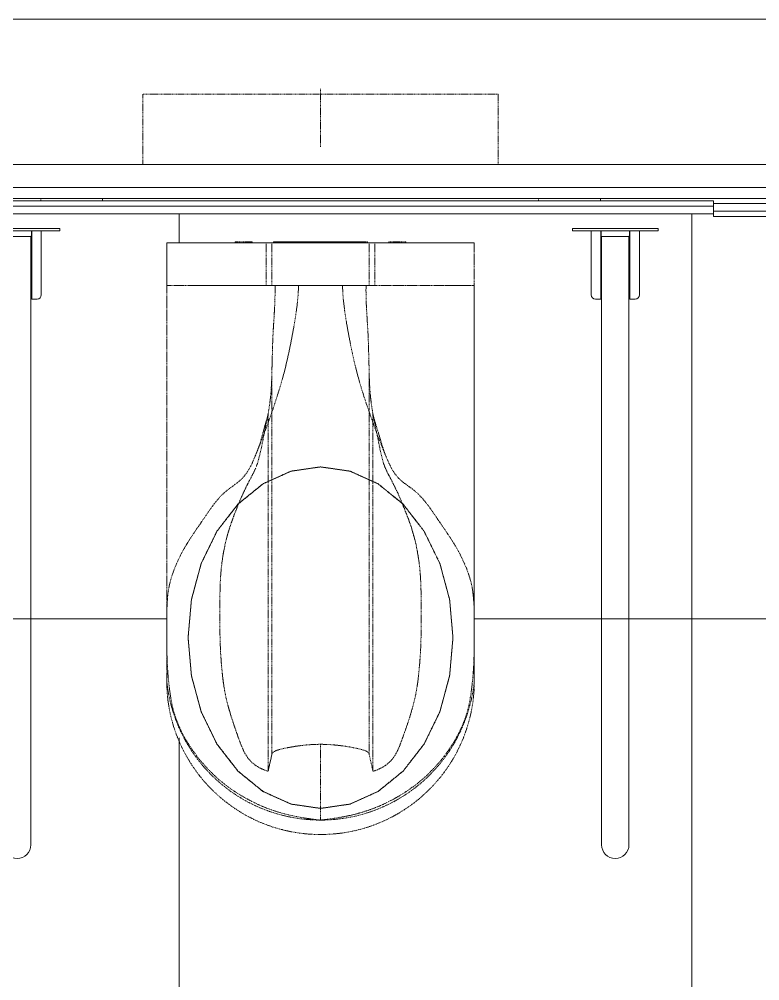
# Model space of a CAD drawing. Header units: millimetres. Extents: x -12447 to 83753, y -46415 to 46712.
# Drawn here: x 11932 to 12799, y 14674 to 15800 of the extents above; entities that cross this region are included whole.
import ezdxf

# ---------------------------------------------------------------- set-up
doc = ezdxf.new("R2010")
doc.units = ezdxf.units.MM
doc.linetypes.add('200_ШТРИХ_ш1п0_6_', pattern=[1.6, 1, -0.6])
for name, color, linetype, lineweight in [('Обобщенные модели', 7, 'Continuous', 18), ('Перекрытие штриховка', 7, 'Continuous', 18), ('Сантехника', 7, 'Continuous', 18), ('Стены отделка', 7, 'Continuous', 30), ('Стены штриховка', 7, 'Continuous', 9)]:
    doc.layers.add(name, color=color, linetype=linetype, lineweight=lineweight)

# ---------------------------------------------------------------- blocks, each defined once
blk = doc.blocks.new('132_МГН_Поручень для унитаза_тип откидной - ПР 1Р-628968-План полов 1-го этажа')
at = {"layer": 'Обобщенные модели'}
for p, q in [((-16, 722), (-16, 9.5)), ((16, 9.5), (16, 722)), ((-23.2, 83), (-17, 83)), ((-17, 83), (-17, 3)), ((17, 83), (23.2, 83)), ((17, 3), (17, 83)), ((-28.2, 3), (-28.2, 78)), ((28.2, 78), (28.2, 3)), ((-50, 3), (-50, 0)), ((50, 3), (-50, 3)), ((-17, 3), (-28.2, 3)), ((-16, 9.5), (-16.6, 8.9)), ((-16.6, 8.9), (-16.6, 4.2)), ((16, 9.5), (-16, 9.5)), ((16, 9.5), (16.6, 8.9)), ((16.6, 8.9), (16.6, 4.2)), ((28.2, 3), (17, 3)), ((50, 0), (50, 3)), ((-50, 0), (50, 0))]:
    blk.add_line(p, q, dxfattribs=at)
for centre, radius, start, end in [((0, 722), 16, 90, 180), ((0, 722), 16, 0, 90), ((-23.2, 78), 5, 90, 180), ((23.2, 78), 5, 0, 90), ((-15.3, 4.2), 1.24, 180, 270), ((15.3, 4.2), 1.24, 270, 360)]:
    blk.add_arc(centre, radius, start, end, dxfattribs=at)
blk = doc.blocks.new('SND_Унитаз_Jika_Olymp_с_инсталяцией - Унитаз_ выпуск прямой_ установка на пол_693х360х360_ PN30_12_ ХВ резьба HP DN15_ К гл_ кон П DN100-701491-План полов 1-го этажа')
at = {"layer": 'Сантехника', "linetype": '200_ШТРИХ_ш1п0_6_'}
for p, q in [((0, -61.7), (0, 6.3)), ((-208, 0), (-208, -82.1)), ((208, 0), (-208, 0)), ((208, -82.1), (208, 0)), ((-327.5, -125), (-327.5, -122.1)), ((-255, -122.1), (-255, -125)), ((255, -125), (255, -122.1)), ((327.5, -122.1), (327.5, -125)), ((-180, -174), (-180, -687.1)), ((180, -174), (-180, -174)), ((-180, -174), (180, -174)), ((-180, -224), (-180, -174)), ((-100, -173), (-100, -174)), ((-80, -173), (-100, -173)), ((-80, -173), (-100, -173)), ((-80, -174), (-80, -173)), ((-55, -173), (-55, -174)), ((55, -173), (-55, -173)), ((-53.1, -173), (-55, -173)), ((55, -173), (53.1, -173)), ((55, -174), (55, -173)), ((80, -173), (80, -174)), ((100, -173), (80, -173)), ((100, -173), (80, -173)), ((100, -174), (100, -173)), ((180, -687.1), (180, -174)), ((180, -174), (180, -224)), ((180, -224), (-180, -224))]:
    blk.add_line(p, q, dxfattribs=at)
at = {"layer": 'Сантехника', "color": 251, "linetype": '200_ШТРИХ_ш1п0_6_', "true_color": 0x666666}
for p, q in [((-327.5, -125), (-327.5, -122.1)), ((327.5, -125), (327.5, -122.1)), ((53.1, -173), (-53.1, -173)), ((-180, -687.1), (-180, -224)), ((180, -224), (180, -687.1)), ((-61.3, -375.6), (-61.3, -374.1)), ((61.3, -375.6), (61.3, -374.1)), ((0, -436.5), (34.5, -441.5)), ((-61.3, -455.4), (-61.3, -453.6)), ((-61.3, -622.9), (-61.3, -456.3)), ((-57, -773.7), (-57, -451.7)), ((57, -451.7), (57, -773.7)), ((61.3, -456.3), (61.3, -453.6)), ((61.3, -792.9), (61.3, -457.2)), ((96.6, -480.1), (121.2, -511.8)), ((121.2, -511.8), (139.7, -549.7)), ((-61.3, -792.9), (-61.3, -623.8)), ((0, -836.5), (0, -761.4)), ((57, -773.7), (59.2, -783.4)), ((59.2, -783.4), (61.3, -792.9))]:
    blk.add_line(p, q, dxfattribs=at)
at = {"layer": 'Сантехника', "color": 253, "linetype": '200_ШТРИХ_ш1п0_6_', "true_color": 0xa3a3a3}
for p, q in [((-327.5, -125), (327.5, -125)), ((-180, -224), (-180, -174)), ((-180, -174), (180, -174)), ((-100, -174), (-80, -174)), ((-100, -174), (-80, -174)), ((-61.3, -174), (-63.7, -174)), ((-63.7, -174), (-63.7, -224)), ((-57, -174), (-61.3, -174)), ((-53.5, -174), (-57, -174)), ((-57, -174), (-57, -224)), ((-55, -174), (-53.1, -174)), ((-55, -174), (55, -174)), ((53.1, -174), (55, -174)), ((57, -174), (53.5, -174)), ((61.3, -174), (57, -174)), ((57, -174), (57, -224)), ((63.7, -174), (61.3, -174)), ((63.7, -174), (63.7, -224)), ((80, -174), (100, -174)), ((80, -174), (100, -174)), ((180, -174), (180, -224)), ((-63.7, -224), (-61.3, -224)), ((-61.3, -224), (-57, -224)), ((-57, -224), (-53.6, -224)), ((-53.3, -224), (-25.8, -224)), ((25.8, -224), (-25.8, -224)), ((53.3, -224), (25.8, -224)), ((53.6, -224), (57, -224)), ((57, -224), (61.3, -224)), ((61.3, -224), (63.7, -224)), ((57, -330.9), (57, -368.5)), ((-57, -451.7), (-57, -348.1)), ((57, -368.7), (57, -451.7)), ((-61.3, -453.6), (-61.3, -375.6)), ((61.3, -453.6), (61.3, -375.6))]:
    blk.add_line(p, q, dxfattribs=at)
at = {"layer": 'Сантехника', "color": 9, "linetype": '200_ШТРИХ_ш1п0_6_', "true_color": 0xc7c7c7}
for p, q in [((-28.5, -174), (-53.5, -174)), ((-53.1, -174), (-47.6, -174)), ((-47.6, -174), (-14.2, -174)), ((-14.8, -174), (-27.6, -174)), ((0, -174), (-14.2, -174)), ((-14.2, -174), (47.6, -174)), ((14.2, -174), (0, -174)), ((27.6, -174), (14.8, -174)), ((40.3, -174), (28.5, -174)), ((49.4, -174), (40.3, -174)), ((47.6, -174), (53.1, -174)), ((53.5, -174), (49.4, -174)), ((-53.6, -224), (14.8, -224)), ((-48, -224), (-53.3, -224)), ((-37.8, -224), (-46.9, -224)), ((-26.5, -224), (-36.8, -224)), ((0, -224), (-25.8, -224)), ((13.6, -224), (0, -224)), ((25.8, -224), (13.6, -224)), ((14.8, -224), (53.6, -224)), ((36.8, -224), (26.5, -224)), ((46.9, -224), (37.8, -224)), ((53.3, -224), (48, -224)), ((-57, -348.1), (-57, -330.9))]:
    blk.add_line(p, q, dxfattribs=at)
at = {"layer": 'Сантехника', "color": 254, "linetype": '200_ШТРИХ_ш1п0_6_', "true_color": 0xdddddd}
blk.add_line((0, -850.2), (0, -836.5), dxfattribs=at)
at = {"layer": 'Сантехника', "linetype": '200_ШТРИХ_ш1п0_6_', "flags": 128}
for points in [[(-61.7, -376.2), (-71.7, -411.6), (-75, -420.3)], [(75, -420.3), (62.3, -378.9), (61.7, -376.2)], [(0, -836.5), (-34.5, -831.5), (-67.3, -816.7), (-96.6, -792.9), (-121.2, -761.2), (-139.7, -723.3), (-151.1, -681), (-155, -636.5), (-151.1, -592), (-139.7, -549.7), (-121.2, -511.8), (-96.6, -480.1), (-67.3, -456.3), (-34.5, -441.5), (0, -436.5)], [(0, -436.5), (34.5, -441.5), (67.3, -456.3), (96.6, -480.1), (121.2, -511.8), (139.7, -549.7), (151.1, -592), (155, -636.5), (151.1, -681), (139.7, -723.3), (121.2, -761.2), (96.6, -792.9), (67.3, -816.7), (34.5, -831.5), (0, -836.5)]]:
    blk.add_lwpolyline(points, dxfattribs=at)
at = {"layer": 'Сантехника', "color": 251, "linetype": '200_ШТРИХ_ш1п0_6_', "true_color": 0x666666, "flags": 128}
for points in [[(0, -436.5), (-34.5, -441.5), (-67.3, -456.3), (-96.6, -480.1), (-121.2, -511.8), (-139.7, -549.7), (-151.1, -592), (-155, -636.5), (-151.1, -681), (-139.7, -723.3), (-121.2, -761.2)], [(-96.6, -480.1), (-67.3, -456.3), (-34.5, -441.5), (0, -436.5)], [(67.3, -456.3), (34.5, -441.5), (0, -436.5)], [(34.5, -441.5), (67.3, -456.3), (96.6, -480.1)], [(155, -636.5), (151.1, -592), (139.7, -549.7), (121.2, -511.8), (96.6, -480.1), (67.3, -456.3)], [(-139.7, -549.7), (-121.2, -511.8), (-96.6, -480.1)], [(-139.7, -723.3), (-151.1, -681), (-155, -636.5), (-151.1, -592), (-139.7, -549.7)], [(139.7, -549.7), (151.1, -592), (155, -636.5), (151.1, -681), (139.7, -723.3), (121.2, -761.2), (96.6, -792.9), (67.3, -816.7), (34.5, -831.5), (0, -836.5)], [(0, -836.5), (34.5, -831.5), (67.3, -816.7), (96.6, -792.9), (121.2, -761.2), (139.7, -723.3), (151.1, -681), (155, -636.5)], [(-67.3, -816.7), (-96.6, -792.9), (-121.2, -761.2), (-139.7, -723.3)], [(-121.2, -761.2), (-96.6, -792.9), (-67.3, -816.7), (-34.5, -831.5), (0, -836.5)], [(-61.3, -792.9), (-59.2, -783.4), (-57, -773.7)], [(0, -836.5), (-34.5, -831.5), (-67.3, -816.7)]]:
    blk.add_lwpolyline(points, dxfattribs=at)
at = {"layer": 'Сантехника', "color": 253, "linetype": '200_ШТРИХ_ш1п0_6_', "true_color": 0xa3a3a3, "flags": 128}
for points in [[(0, -436.5), (-34.5, -441.5), (-67.3, -456.3), (-96.6, -480.1), (-121.2, -511.8), (-139.7, -549.7), (-151.1, -592), (-155, -636.5), (-151.1, -681), (-139.7, -723.3), (-121.2, -761.2), (-96.6, -792.9), (-67.3, -816.7), (-34.5, -831.5), (0, -836.5)], [(151.1, -681), (155, -636.5), (151.1, -592), (139.7, -549.7), (121.2, -511.8), (96.6, -480.1), (67.3, -456.3), (34.5, -441.5), (0, -436.5)], [(67.3, -816.7), (96.6, -792.9), (121.2, -761.2), (139.7, -723.3), (151.1, -681)], [(0, -836.5), (34.5, -831.5), (67.3, -816.7)]]:
    blk.add_lwpolyline(points, dxfattribs=at)
at = {"layer": 'Сантехника', "linetype": '200_ШТРИХ_ш1п0_6_'}
blk.add_arc((0, -687.1), 180, 180, 360, dxfattribs=at)
at = {"layer": 'Сантехника', "color": 251, "linetype": '200_ШТРИХ_ш1п0_6_', "true_color": 0x666666}
for start, end in [(185.6382, 227.8191), (340.3015, 354.3618), (227.8191, 340.3015)]:
    blk.add_arc((0, -669.3), 180.9, start, end, dxfattribs=at)
at = {"layer": 'Сантехника', "color": 253, "linetype": '200_ШТРИХ_ш1п0_6_', "true_color": 0xa3a3a3}
for points, knots in [([(-63.7, -174), (-63.7, -174), (-123.3, -174), (-151, -174), (-165.4, -174), (-177, -174), (-180, -174)], [-0.4835333, -0.4835333, -0.4835333, -0.4835333, -0.3327462, -0.1789595, -0.0919515, 0, 0, 0, 0]), ([(180, -174), (177, -174), (165.4, -174), (151, -174), (123.3, -174), (63.7, -174), (63.7, -174)], [-0.4835333, -0.4835333, -0.4835333, -0.4835333, -0.3915817, -0.3045737, -0.1507871, 0, 0, 0, 0]), ([(-171.3, -224), (-169.6, -224), (-162.8, -224), (-157.6, -224), (-152.9, -224), (-152.8, -224)], [0.0610774, 0.0610774, 0.0610774, 0.0610774, 0.0919515, 0.1789595, 0.1802088, 0.1802088, 0.1802088, 0.1802088]), ([(-145.4, -224), (-138, -224), (-115, -224), (-63.7, -224), (-63.7, -224)], [0.2216194, 0.2216194, 0.2216194, 0.2216194, 0.3327462, 0.4835333, 0.4835333, 0.4835333, 0.4835333]), ([(63.7, -224), (63.7, -224), (115, -224), (138, -224), (145.4, -224)], [0, 0, 0, 0, 0.1507871, 0.2619139, 0.2619139, 0.2619139, 0.2619139]), ([(152.8, -224), (152.9, -224), (155.4, -224), (157.7, -224), (159.9, -224)], [0.30332449, 0.30332449, 0.30332449, 0.30332449, 0.30457372, 0.35070206, 0.35070206, 0.35070206, 0.35070206]), ([(160, -224), (162, -224), (165.5, -224), (169.6, -224), (171.3, -224)], [0.35139076, 0.35139076, 0.35139076, 0.35139076, 0.39158172, 0.42245586, 0.42245586, 0.42245586, 0.42245586]), ([(64.3, -389.1), (64.2, -388.5), (63.7, -386.4), (63.3, -384.3), (63, -382.8)], [0.96470665, 0.96470665, 0.96470665, 0.96470665, 0.96875, 0.97881568, 0.97881568, 0.97881568, 0.97881568]), ([(-64.4, -389.8), (-64.5, -390.3), (-65.2, -393.7), (-66.4, -400), (-68.6, -411), (-70.7, -421.2), (-73.1, -430.1), (-74.5, -434.3), (-75.2, -436.2)], [0.0325818, 0.0325818, 0.0325818, 0.0325818, 0.0357143, 0.0535714, 0.0714286, 0.1071429, 0.125, 0.1410134, 0.1410134, 0.1410134, 0.1410134]), ([(95.6, -479.3), (93.8, -474.9), (91, -468.2), (86.9, -459.6), (83.8, -453.5), (80.5, -447.5), (77.4, -441.4), (74.7, -435.1), (72.7, -428.8), (71.1, -422.5), (69.6, -415.7), (68.2, -408.7), (66.4, -399.8), (65.1, -393.3), (64.3, -389.2)], [0.7504978, 0.7504978, 0.7504978, 0.7504978, 0.78125, 0.796875, 0.8125, 0.828125, 0.84375, 0.859375, 0.875, 0.890625, 0.90625, 0.921875, 0.9375, 0.9643126, 0.9643126, 0.9643126, 0.9643126]), ([(-75.9, -437.9), (-76.7, -439.7), (-78.5, -443.7), (-81.9, -450.1), (-85.7, -457.2), (-89.3, -464.7), (-92.5, -471.9), (-94.6, -476.7), (-95.5, -479)], [0.145721, 0.145721, 0.145721, 0.145721, 0.1607143, 0.1785714, 0.1964286, 0.2142857, 0.2321429, 0.2490928, 0.2490928, 0.2490928, 0.2490928])]:
    blk.add_open_spline(points, degree=3, knots=knots, dxfattribs=at)
for points in [[(-180, -224), (-179.3, -224), (-178.6, -224), (-177.7, -224)], [(-176.6, -224), (-176, -224), (-175.4, -224), (-174.7, -224)], [(-174.6, -224), (-173.6, -224), (-172.5, -224), (-171.4, -224)], [(-152.6, -224), (-150.5, -224), (-148.3, -224), (-145.7, -224)], [(145.7, -224), (148.3, -224), (150.5, -224), (152.6, -224)], [(171.4, -224), (172.5, -224), (173.6, -224), (174.6, -224)], [(174.7, -224), (175.4, -224), (176, -224), (176.6, -224)], [(177.7, -224), (178.6, -224), (179.3, -224), (180, -224)], [(-61.3, -374.1), (-61.9, -376.9), (-62.4, -379.8), (-63, -382.7)], [(62.9, -382.4), (62.4, -379.5), (61.8, -376.7), (61.3, -374.1)], [(-63.2, -383.7), (-63.6, -385.6), (-64, -387.6), (-64.4, -389.6)]]:
    blk.add_open_spline(points, degree=3, dxfattribs=at)
at = {"layer": 'Сантехника', "color": 251, "linetype": '200_ШТРИХ_ш1п0_6_', "true_color": 0x666666}
for points, knots in [([(-53.3, -224), (-53.2, -227), (-53.2, -231.6), (-53.3, -237.7), (-53.4, -240.7), (-53.4, -242.2)], [-1, -1, -1, -1, -0.9166667, -0.875, -0.8333333, -0.8333333, -0.8333333, -0.8333333]), ([(-25.8, -224), (-25.9, -241.7), (-35.3, -298.5), (-43.8, -332.7), (-52.5, -359.1), (-52.7, -359.6)], [0, 0, 0, 0, 0.1396534, 0.3512574, 0.3554649, 0.3554649, 0.3554649, 0.3554649]), ([(52.7, -359.6), (52.5, -359.1), (43.8, -332.7), (35.3, -298.5), (25.9, -241.7), (25.8, -224)], [1.9415219, 1.9415219, 1.9415219, 1.9415219, 1.9457294, 2.1573334, 2.2969868, 2.2969868, 2.2969868, 2.2969868]), ([(57, -330.9), (57, -328.2), (56.9, -324.1), (56.8, -319.2), (56.7, -316.4), (56.6, -314.2), (56.5, -312), (56.5, -309.1), (56.4, -305.4), (56.3, -301.6), (56.2, -298.6), (56.2, -296.4), (56.1, -294.1), (56, -291.1), (55.9, -287.3), (55.7, -282.8), (55.5, -278.3), (55.2, -273.8), (54.9, -269.4), (54.7, -265.7), (54.5, -262.7), (54.4, -260.5), (54.3, -258.2), (54.1, -255.2), (53.8, -251.4), (53.6, -246.8), (53.4, -242.2), (53.3, -237.7), (53.2, -231.6), (53.2, -227), (53.3, -224)], [-1, -1, -1, -1, -0.916667, -0.875, -0.854167, -0.833333, -0.8125, -0.791667, -0.75, -0.708333, -0.6875, -0.666667, -0.645833, -0.625, -0.583333, -0.541667, -0.5, -0.458333, -0.416667, -0.375, -0.354167, -0.333333, -0.3125, -0.291667, -0.25, -0.208333, -0.166667, -0.125, -0.083333, 0, 0, 0, 0]), ([(-53.4, -242.2), (-53.5, -243.8), (-53.6, -246.8), (-53.8, -251.4), (-54.1, -255.9), (-54.3, -259.7), (-54.5, -262.7), (-54.7, -265.7), (-54.9, -269.4), (-55.2, -273.8), (-55.5, -278.3), (-55.7, -282.8), (-55.9, -287.3), (-56, -291.1), (-56.1, -294.1), (-56.2, -295.6), (-56.2, -296.4)], [-0.8333333, -0.8333333, -0.8333333, -0.8333333, -0.7916667, -0.75, -0.7083333, -0.6666667, -0.6458333, -0.625, -0.5833333, -0.5416667, -0.5, -0.4583333, -0.4166667, -0.375, -0.3541667, -0.3333333, -0.3333333, -0.3333333, -0.3333333]), ([(-56.2, -296.4), (-56.2, -297.1), (-56.2, -298.6), (-56.3, -301.6), (-56.4, -305.4), (-56.5, -309.1), (-56.5, -312), (-56.6, -313.5), (-56.6, -314.2)], [-0.3333333, -0.3333333, -0.3333333, -0.3333333, -0.3125, -0.2916667, -0.25, -0.2083333, -0.1875, -0.1666667, -0.1666667, -0.1666667, -0.1666667]), ([(-56.6, -314.2), (-56.6, -314.9), (-56.7, -316.4), (-56.8, -319.2), (-56.9, -324.1), (-57, -328.2), (-57, -330.9)], [-0.1666667, -0.1666667, -0.1666667, -0.1666667, -0.1458333, -0.125, -0.0833333, 0, 0, 0, 0]), ([(-57, -330.9), (-57.1, -333.5), (-57.3, -337.1), (-57.5, -341.5), (-57.7, -344.6), (-57.9, -347.4), (-58.1, -349.9), (-58.3, -352.3), (-58.5, -353.8), (-58.5, -354.5)], [-1, -1, -1, -1, -0.9, -0.85, -0.8, -0.75, -0.7, -0.65, -0.6, -0.6, -0.6, -0.6]), ([(61.3, -374.1), (61, -372.4), (60.5, -369.6), (60, -366.1), (59.7, -364), (59.4, -362.2), (59.2, -360.5), (59, -358.6), (58.8, -357), (58.6, -355.6), (58.5, -354.5), (58.4, -353.4), (58.3, -351.9), (58.1, -349.9), (57.9, -347.4), (57.7, -344.6), (57.5, -341.5), (57.3, -337.1), (57.1, -333.5), (57, -330.9)], [-1, -1, -1, -1, -0.8, -0.7, -0.65, -0.6, -0.55, -0.5, -0.45, -0.425, -0.4, -0.375, -0.35, -0.3, -0.25, -0.2, -0.15, -0.1, 0, 0, 0, 0]), ([(-52.9, -360.3), (-59.9, -381.5), (-77.2, -427.9), (-89.3, -451.4), (-117, -467.4), (-138.4, -500.1), (-160.9, -531.7), (-176.2, -566.8), (-180, -593), (-180, -628.9), (-180, -671.5), (-175.5, -709), (-171.9, -723.1), (-170.7, -726.8)], [0.357309, 0.357309, 0.357309, 0.357309, 0.529127, 0.684675, 0.791639, 0.91181, 1.038821, 1.152104, 1.26214, 1.376925, 1.512555, 1.635622, 1.684457, 1.684457, 1.684457, 1.684457]), ([(-58.5, -354.5), (-58.6, -354.9), (-58.6, -355.6), (-58.8, -357), (-59, -358.6), (-59.2, -360.5), (-59.4, -362.2), (-59.7, -364), (-60, -366.1), (-60.5, -369.6), (-61, -372.4), (-61.3, -374.1)], [-0.6, -0.6, -0.6, -0.6, -0.575, -0.55, -0.5, -0.45, -0.4, -0.35, -0.3, -0.2, 0, 0, 0, 0]), ([(91.6, -449.9), (85.1, -443.2), (81, -434.8), (75.3, -421), (75, -420.3)], [1.6334128, 1.6334128, 1.6334128, 1.6334128, 1.7678593, 1.774798, 1.774798, 1.774798, 1.774798]), ([(100, -457), (98.2, -455.7), (95.1, -453.3), (92.6, -450.9), (91.6, -449.9)], [1.58236866, 1.58236866, 1.58236866, 1.58236866, 1.61231139, 1.63341281, 1.63341281, 1.63341281, 1.63341281]), ([(130, -487.3), (125.3, -480.6), (115.7, -468), (104.9, -460.6), (100, -457)], [1.4292362, 1.4292362, 1.4292362, 1.4292362, 1.5053477, 1.5823687, 1.5823687, 1.5823687, 1.5823687]), ([(61.7, -792.9), (64.1, -792.2), (68.8, -790.4), (75, -787.1), (80.3, -783), (84.6, -778.3), (88.2, -772.8), (91.3, -766.6), (93.9, -759.9), (97.2, -750.8), (101.1, -739.7), (105.5, -726.3), (108.7, -714.8), (110.8, -705.9), (112.1, -699.4), (113.2, -693), (114.1, -686.2), (114.9, -679), (115.6, -671.8), (116.2, -664.9), (116.7, -658.4), (117.1, -651.7), (117.4, -644.5), (117.6, -637.2), (117.7, -630), (117.8, -622.9), (117.8, -613.3), (117.8, -603.6), (117.8, -594.4), (117.8, -587.8), (117.6, -581.2), (117.4, -572.1), (116.7, -560.2), (115.5, -548.8), (114, -539.6), (112.8, -532.6), (111.3, -525.6), (109.6, -518.8), (107.7, -512.2), (105.7, -505.6), (103.4, -499.1), (101, -492.6), (98.5, -486.4), (96.8, -482.2), (96, -480.2)], [0.000766, 0.000766, 0.000766, 0.000766, 0.015625, 0.03125, 0.046875, 0.0625, 0.078125, 0.09375, 0.109375, 0.125, 0.15625, 0.1875, 0.21875, 0.234375, 0.25, 0.265625, 0.28125, 0.296875, 0.3125, 0.328125, 0.34375, 0.359375, 0.375, 0.390625, 0.40625, 0.421875, 0.4375, 0.46875, 0.484375, 0.5, 0.515625, 0.53125, 0.5625, 0.59375, 0.609375, 0.625, 0.640625, 0.65625, 0.671875, 0.6875, 0.703125, 0.71875, 0.734375, 0.7483046, 0.7483046, 0.7483046, 0.7483046]), ([(-101.6, -494.1), (-102.5, -496.6), (-104.3, -501.6), (-106.8, -509.1), (-109.1, -516.8), (-111.1, -524.7), (-112.8, -532.6), (-114.7, -543), (-115.7, -550.9), (-116.2, -556.3)], [0.2857143, 0.2857143, 0.2857143, 0.2857143, 0.3035714, 0.3214286, 0.3392857, 0.3571429, 0.375, 0.3928571, 0.4285714, 0.4285714, 0.4285714, 0.4285714]), ([(178.4, -584.3), (177.7, -578.2), (174.6, -563.1), (160.9, -531.7), (143.1, -506.7), (132.7, -491.2), (130, -487.3)], [1.0719272, 1.0719272, 1.0719272, 1.0719272, 1.1448829, 1.2581655, 1.3851764, 1.4292362, 1.4292362, 1.4292362, 1.4292362]), ([(-116.2, -556.3), (-116.8, -561.6), (-117.3, -569.9), (-117.6, -580.1), (-117.7, -584.9), (-117.7, -587.2)], [0.42857143, 0.42857143, 0.42857143, 0.42857143, 0.46428571, 0.48214286, 0.49846317, 0.49846317, 0.49846317, 0.49846317]), ([(179.9, -612.2), (179.9, -605.7), (179.6, -596), (178.8, -587.4), (178.4, -584.3)], [0.9698389, 0.9698389, 0.9698389, 0.9698389, 1.0348467, 1.0719272, 1.0719272, 1.0719272, 1.0719272]), ([(-117.7, -587.8), (-117.8, -590.3), (-117.8, -595.3), (-117.8, -605.7), (-117.8, -619.6), (-117.7, -633.5), (-117.4, -644.5), (-117.1, -649.9), (-117, -652.6)], [0.5, 0.5, 0.5, 0.5, 0.5178571, 0.5357143, 0.5714286, 0.6071429, 0.625, 0.6428571, 0.6428571, 0.6428571, 0.6428571]), ([(179.5, -662.1), (180, -650.1), (180, -633), (180, -617.1), (179.9, -612.2)], [0.8167064, 0.8167064, 0.8167064, 0.8167064, 0.9200613, 0.9698389, 0.9698389, 0.9698389, 0.9698389]), ([(176.6, -698), (177.6, -690.1), (178.8, -677.9), (179.4, -665.9), (179.5, -662.1)], [0.7146181, 0.7146181, 0.7146181, 0.7146181, 0.7844314, 0.8167064, 0.8167064, 0.8167064, 0.8167064]), ([(-114.4, -683.6), (-114.1, -686.2), (-113.4, -691.6), (-112.1, -699.6), (-110.5, -707.3), (-108.6, -714.9), (-106.6, -722.2), (-104.3, -729.7), (-101.8, -737.4), (-99.1, -745.3), (-96.3, -753.4), (-93.4, -761.2), (-90.4, -768.6), (-86.8, -775.2), (-82.4, -780.9), (-76.8, -785.9), (-70, -789.9), (-64.6, -792), (-61.7, -792.9)], [0.7142857, 0.7142857, 0.7142857, 0.7142857, 0.7321429, 0.75, 0.7678571, 0.7857143, 0.8035714, 0.8214286, 0.8392857, 0.8571429, 0.875, 0.8928571, 0.9107143, 0.9285714, 0.9464286, 0.9642857, 0.9821429, 0.9992765, 0.9992765, 0.9992765, 0.9992765]), ([(161.2, -749.4), (162.8, -746.4), (168.2, -735.1), (172.9, -721.4), (175.8, -703.9), (176.6, -698)], [0.5104415, 0.5104415, 0.5104415, 0.5104415, 0.5498548, 0.661365, 0.7146181, 0.7146181, 0.7146181, 0.7146181]), ([(-170.7, -726.8), (-169.2, -731.6), (-164.6, -743.6), (-156.2, -759.4), (-148.3, -770.5), (-146.6, -772.8)], [1.684457, 1.684457, 1.684457, 1.684457, 1.7471319, 1.8565215, 1.8845912, 1.8845912, 1.8845912, 1.8845912]), ([(146.6, -772.8), (148.3, -770.5), (153.9, -762.6), (158.5, -754.8), (161.2, -749.4)], [0.41239552, 0.41239552, 0.41239552, 0.41239552, 0.4404653, 0.5104415, 0.5104415, 0.5104415, 0.5104415]), ([(-57, -773.7), (-57, -772.6), (-56.1, -770.8), (-51.9, -768.6), (-45.1, -766.7), (-37.5, -765.2), (-30.6, -764), (-25, -763.2), (-19, -762.5), (-10.8, -761.7), (-4.3, -761.5), (0, -761.4)], [-1, -1, -1, -1, -0.857143, -0.714286, -0.571429, -0.428571, -0.357143, -0.285714, -0.214286, -0.142857, 0, 0, 0, 0]), ([(0, -761.4), (4.3, -761.5), (10.8, -761.7), (19, -762.5), (25, -763.2), (30.6, -764), (37.5, -765.2), (45.1, -766.7), (51.8, -768.6), (54.5, -770), (55.5, -770.7)], [-1, -1, -1, -1, -0.8571429, -0.7857143, -0.7142857, -0.6428571, -0.5714286, -0.4285714, -0.2857143, -0.1501056, -0.1501056, -0.1501056, -0.1501056]), ([(79.2, -828.9), (96.8, -820.1), (120.9, -803.2), (139.4, -782.4), (145.9, -773.8)], [0.1531325, 0.1531325, 0.1531325, 0.1531325, 0.3021674, 0.4083532, 0.4083532, 0.4083532, 0.4083532]), ([(-124, -798.1), (-123.7, -798.4), (-115.4, -806.1), (-106.2, -813.2), (-96.1, -819.5)], [1.9907219, 1.9907219, 1.9907219, 1.9907219, 1.9948194, 2.0928102, 2.0928102, 2.0928102, 2.0928102]), ([(-78.3, -829.4), (-78, -829.5), (-72.2, -832.4), (-66.1, -835.1), (-59.4, -837.5)], [2.14638827, 2.14638827, 2.14638827, 2.14638827, 2.14866304, 2.19489846, 2.19489846, 2.19489846, 2.19489846]), ([(59.4, -837.5), (66.1, -835.1), (72.2, -832.4), (78, -829.5), (78.3, -829.4)], [0.1020883, 0.1020883, 0.1020883, 0.1020883, 0.14832372, 0.15059848, 0.15059848, 0.15059848, 0.15059848])]:
    blk.add_open_spline(points, degree=3, knots=knots, dxfattribs=at)
for points in [[(75, -420.3), (68.3, -403.9), (59.6, -380.6), (52.9, -360.3)], [(-96, -480.2), (-97.9, -484.8), (-99.8, -489.4), (-101.6, -494.1)], [(-117, -652.6), (-116.9, -655.2), (-116.5, -660.4), (-116, -667.8), (-115.3, -675.6), (-114.7, -680.9), (-114.4, -683.6)], [(-145.9, -773.8), (-139.6, -782.1), (-132.2, -790.4), (-124, -798.1)], [(55.6, -770.9), (56.5, -771.7), (57, -772.6), (57, -773.7)], [(-96.1, -819.5), (-90.9, -822.8), (-85.2, -825.9), (-79.2, -828.9)], [(-59.4, -837.5), (-44.7, -842.9), (-26.4, -847.4), (0, -850.2)], [(0, -850.2), (26.4, -847.4), (44.7, -842.9), (59.4, -837.5)]]:
    blk.add_open_spline(points, degree=3, dxfattribs=at)

msp = doc.modelspace()

# ---------------------------------------------------------------- hatches: boundary and pattern name
at = {"layer": 'Перекрытие штриховка', "lineweight": 9, "true_color": 0x787878}
h = msp.add_hatch(dxfattribs=at)
h.set_pattern_fill('FP_48', color=8, style=0, pattern_type=2)
h.set_pattern_definition([(0, (9719.25, 13897.5), (0, 600), []), (90, (9719.25, 13897.5), (-600, 4e-14), [])])
h.paths.add_polyline_path([(12965.798, 12767.213), (12965.798, 12773.713), (12949.311, 12773.713), (12949.311, 12800.746), (12937.866, 12800.77), (12937.879, 12807.27), (13009.879, 12807.27), (13010.957, 13337.122), (13025.957, 13337.122), (13026.978, 13390.092), (13687, 13388.747), (13686.093, 15569.298), (12745, 15569.298), (12745, 15572.298), (11745, 15572.298), (11745, 15569.298), (10798, 15569.298), (10798.052, 14191.654), (11265.976, 14191.654), (11290.056, 14180.794), (11305.431, 14171.356), (11319.229, 14159.354), (11329.987, 14145.536), (11338.385, 14127.447), (11341.373, 14117.854), (11343.575, 14102.722), (11343.575, 14084.534), (11340.396, 14059.011), (11336.399, 14039.962), (11315.635, 13954.841), (11311.452, 13926.354), (11309.928, 13906.411), (11310.07, 13883.221), (11310.949, 13871.654), (11309.789, 13845.321), (11310.632, 13825.144), (11313.502, 13800.995), (11321.213, 13762.185), (11342.44, 13671.84), (11343.79, 13655.019), (11343.073, 13637.141), (11341.373, 13625.455), (11336.829, 13610.865), (11329.572, 13596.979), (11319.229, 13583.955), (11305.431, 13571.953), (11282.707, 13558.92), (11265.976, 13551.654), (10798.052, 13551.654), (10798.052, 13394.624), (11896.067, 13392.39), (11896, 13339.39), (11910.959, 13339.36), (11910.959, 12809.359), (11981.881, 12809.214), (11981.881, 12802.715), (11970.368, 12802.715), (11970.313, 12775.738), (11953.813, 12775.738), (11953.813, 12769.272), (11966.372, 12769.361), (11967.684, 12771.622), (11971.8, 12769.235), (11979.667, 12769.361), (11991.434, 12789.06), (12001.127, 12783.437), (12004.388, 12789.06), (12038.8, 12769.099), (12235.896, 12768.698)])
h.paths.add_polyline_path([(10765, 13341.691), (10765, 13341.732), (10745, 13341.732)])
h.paths.add_polyline_path([(10765.001, 13361.691), (10765.052, 13811.907), (10765.001, 13374.39)])
h.paths.add_polyline_path([(12285, 14845.222), (12235.896, 14852.397), (12195, 14869.337), (12157.721, 14897.942), (12129.115, 14935.222), (12111.029, 14979.429), (12105, 15031.294), (12105, 15538.298), (12465, 15538.298), (12465, 15025.222), (12458.867, 14978.634), (12440.885, 14935.222), (12412.279, 14897.942), (12375, 14869.337), (12328.574, 14850.958), (12319.491, 14849.762)])

# ---------------------------------------------------------------- linework, layer by layer
at = {"layer": 'Стены отделка', "lineweight": 9}
for p, q in [((10745, 15800.182), (13720, 15800.182)), ((13720, 15630.182), (10745, 15630.182)), ((10745, 15590.182), (13720, 15590.182)), ((11745, 15587.298), (12745, 15587.298)), ((12745, 15569.298), (12745, 15587.298)), ((12745, 15584.298), (13687, 15584.298)), ((12745, 15572.298), (11745, 15572.298)), ((13687, 15569.298), (12745, 15569.298))]:
    msp.add_line(p, q, dxfattribs=at)
at = {"layer": 'Стены штриховка'}
for p, q in [((10745, 15603.182), (13720, 15603.182)), ((11745, 15581.298), (12745, 15581.298)), ((13687, 15575.298), (12745, 15575.298))]:
    msp.add_line(p, q, dxfattribs=at)

# ---------------------------------------------------------------- block references
at = {"layer": 'Сантехника', "linetype": '200_ШТРИХ_ш1п0_6_'}
msp.add_blockref('SND_Унитаз_Jika_Olymp_с_инсталяцией - Унитаз_ выпуск прямой_ установка на пол_693х360х360_ PN30_12_ ХВ резьба HP DN15_ К гл_ кон П DN100-701491-План полов 1-го этажа', (12285, 15712.298), dxfattribs=at)
at = {"layer": 'Сантехника', "linetype": '200_ШТРИХ_ш1п0_6_', "rotation": 180}
for p in [(11930, 15555.182), (12630, 15555.182)]:
    msp.add_blockref('132_МГН_Поручень для унитаза_тип откидной - ПР 1Р-628968-План полов 1-го этажа', p, dxfattribs=at)

doc.saveas('drawing.dxf')
